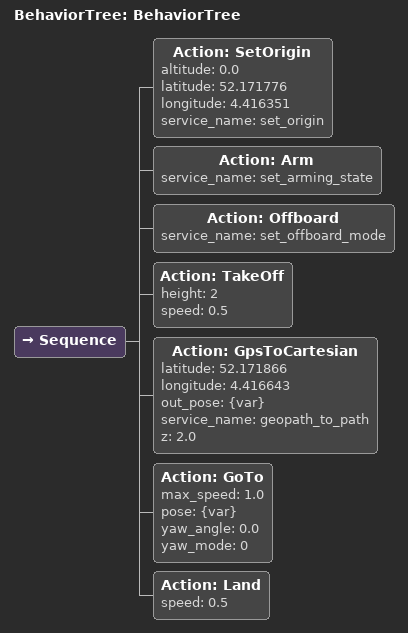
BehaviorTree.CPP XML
<?xml version="1.0"?>
<root main_tree_to_execute="BehaviorTree">
    <BehaviorTree ID="BehaviorTree">
        <Sequence>
            <Action ID="SetOrigin" altitude="0.0" latitude="52.171776" longitude="4.416351" service_name="set_origin"/>
            <Action ID="Arm" service_name="set_arming_state"/>
            <Action ID="Offboard" service_name="set_offboard_mode"/>
            <Action ID="TakeOff" height="2" speed="0.5"/>
            <Action ID="GpsToCartesian" latitude="52.171866" longitude="4.416643" out_pose="{var}" service_name="geopath_to_path" z="2.0"/>
            <Action ID="GoTo" max_speed="1.0" pose="{var}" yaw_angle="0.0" yaw_mode="0"/>
            <Action ID="Land" speed="0.5"/>
        </Sequence>
    </BehaviorTree>
</root>
